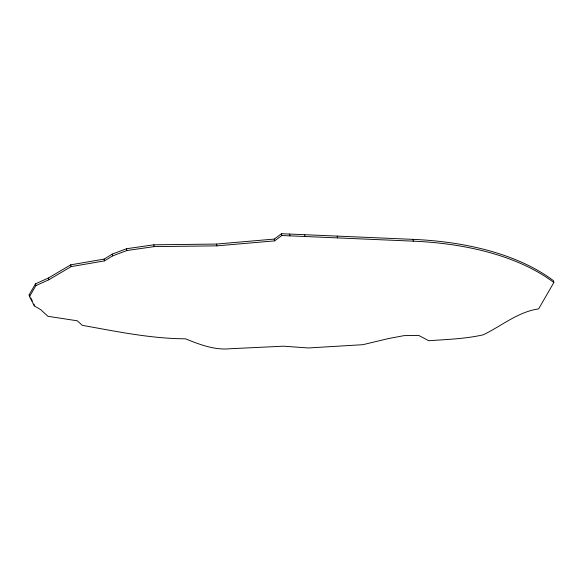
<?xml version="1.0" encoding="UTF-8"?>
<svg xmlns="http://www.w3.org/2000/svg" width="583" height="583" viewBox="0 0 583 583"><rect width="100%" height="100%" fill="white"/><g stroke="black" fill="none" stroke-linecap="round" stroke-linejoin="round"><path stroke-width="0.87" d="M29.15 294.823L35.49 283.834L48.425 277.989L70.769 264.828L104.117 259.092L112.249 254.108L126.518 248.722L153.832 244.809L216.548 244.058L274.272 239.074L281.502 233.71L412.968 239.358A266.125 139.898 -11.1 0 1 553.5 280.722L553.85 282.522L538.634 308.895C517.901 311.847 501.613 325.977 483.256 334.81C465.358 338.876 446.957 339.43 428.716 340.72L418.674 335.407L404.128 335.619L388.533 338.541L362.896 344.684L308.429 347.964L283.382 346.193L230.11 348.736C214.763 350.332 199.524 344.524 185.489 338.803C150.64 338.65 116.432 331.421 82.276 325.329L77.306 320.803L47.937 316.314L40.781 309.726L34.331 305.871L29.5 296.623L29.15 294.823L29.952 296.368M29.5 296.623L35.847 285.634L48.775 279.789L71.126 266.628L104.466 260.892L112.599 255.908L126.875 250.522L154.189 246.609L216.905 245.858L274.622 240.874L281.851 235.517L413.325 241.158A266.125 139.898 -11.1 0 1 553.85 282.522M30.761 297.906L32.371 300.988M412.968 239.358L413.325 241.158M337.193 236.1L337.542 237.9M304.61 234.709L304.96 236.509M289.598 234.06L289.948 235.86M281.502 233.71L281.851 235.517M274.272 239.074L274.622 240.874M216.548 244.058L216.905 245.858M153.832 244.809L154.189 246.609M126.518 248.722L126.875 250.522M112.249 254.108L112.599 255.908M104.117 259.092L104.466 260.892M70.769 264.828L71.126 266.628M48.425 277.989L48.775 279.789M35.49 283.834L35.847 285.634M33.974 304.071L34.331 305.871"/></g></svg>
